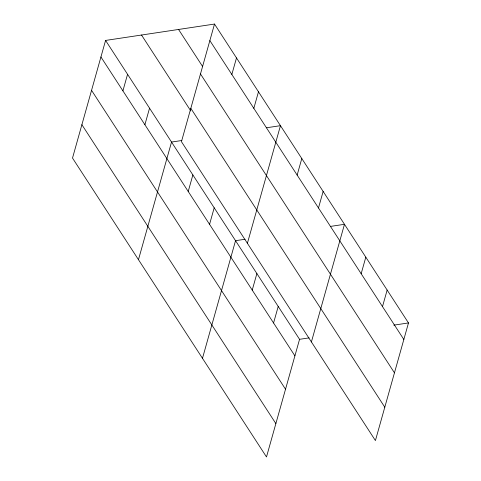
<?xml version="1.0" encoding="UTF-8"?>
<svg xmlns="http://www.w3.org/2000/svg" width="481" height="481" viewBox="0 0 481 481"><rect width="100%" height="100%" fill="white"/><g stroke="black" fill="none" stroke-linecap="round" stroke-linejoin="round"><path stroke-width="0.72" d="M105.579 40.434L72.511 158.063L266.492 456.95L299.555 339.321L105.579 40.434L214.508 24.05L408.489 322.937L375.42 440.566L181.445 141.679L214.508 24.05M122.914 90.849L127.561 74.308M144.895 124.723L149.543 108.183M138.468 259.686L171.531 142.057L181.8 140.512M188.215 191.474L192.869 174.934M231.842 74.465L236.496 57.924M209.554 224.35L214.201 207.81M253.83 108.339L258.477 91.799M202.477 358.315L235.54 240.686L245.082 239.255M247.396 243.302L280.459 125.673L266.522 127.766M252.23 290.109L256.878 273.569M297.15 175.09L301.797 158.55M273.569 322.985L278.216 306.445M318.488 207.966L323.136 191.426M311.411 341.931L344.474 224.302L330.537 226.401M361.165 273.725L365.813 257.179M382.503 306.601L387.151 290.061M299.555 339.321L309.091 337.884M393.813 325.144L408.489 322.937M209.86 40.59L403.836 339.478M178.559 29.455L202.579 66.468M200.481 73.948L394.462 372.835M190.825 108.321L384.8 407.209M141.522 35.029L190.783 110.931M100.926 56.974L294.907 355.862M91.552 90.338L285.528 389.219M81.89 124.705L275.866 423.593"/></g></svg>
